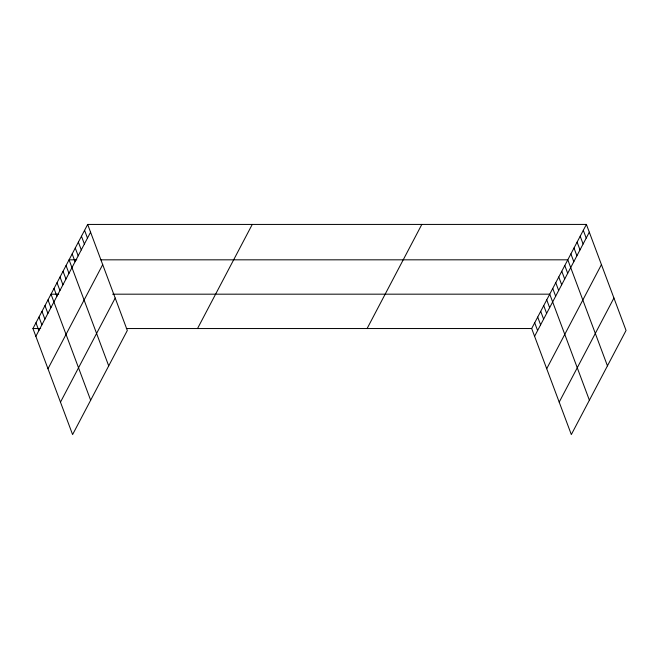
<?xml version="1.0" encoding="UTF-8"?>
<svg xmlns="http://www.w3.org/2000/svg" width="659" height="659" viewBox="0 0 659 659"><rect width="100%" height="100%" fill="white"/><g stroke="black" fill="none" stroke-linecap="round" stroke-linejoin="round"><path stroke-width="0.99" d="M87.672 224.439L127.319 330.472L72.597 434.578L32.95 328.544L87.672 224.439L586.403 224.422L626.05 330.456L571.328 434.561L531.681 328.528L586.403 224.422M35.858 336.321L90.58 232.215M47.983 368.752L102.705 264.638M60.471 402.155L115.193 298.049M197.535 328.544L252.257 224.431M367.104 328.536L421.826 224.422M534.589 336.296L589.311 232.19M546.715 368.727L601.436 264.621M559.203 402.13L613.924 298.025M76.765 259.835L69.063 259.835L108.71 365.869M100.827 259.835L567.803 259.819L607.441 365.852M58.709 294.194L51.007 294.194L90.654 400.227M112.607 294.186L549.746 294.169L589.385 400.202M32.95 328.544L40.652 328.544M126.306 328.544L531.681 328.528M583.306 230.321L586.213 238.097M580.2 236.219L583.108 243.995M577.103 242.117L580.011 249.893M574.005 248.015L576.905 255.791M570.9 253.913L573.808 261.689M564.788 265.544L567.696 273.312M561.781 271.269L564.689 279.037M558.774 276.994L561.682 284.77M555.759 282.719L558.667 290.495M552.753 288.444L555.661 296.221M546.731 299.894L549.639 307.671M543.724 305.619L546.632 313.396M540.709 311.345L543.617 319.121M537.703 317.07L540.611 324.846M534.696 322.803L537.604 330.571M84.574 230.337L87.474 238.113M81.469 236.243L84.377 244.011M78.372 242.141L81.279 249.918M75.266 248.039L78.174 255.816M72.169 253.937L75.077 261.714M66.057 265.561L68.964 273.337M63.05 271.286L65.949 279.062M60.035 277.019L62.943 284.787M57.028 282.744L59.936 290.512M54.022 288.469L56.921 296.245M48 299.919L50.908 307.695M44.985 305.644L47.893 313.42M41.978 311.369L44.886 319.145M38.972 317.094L41.879 324.871M35.957 322.819L38.865 330.596"/></g></svg>
